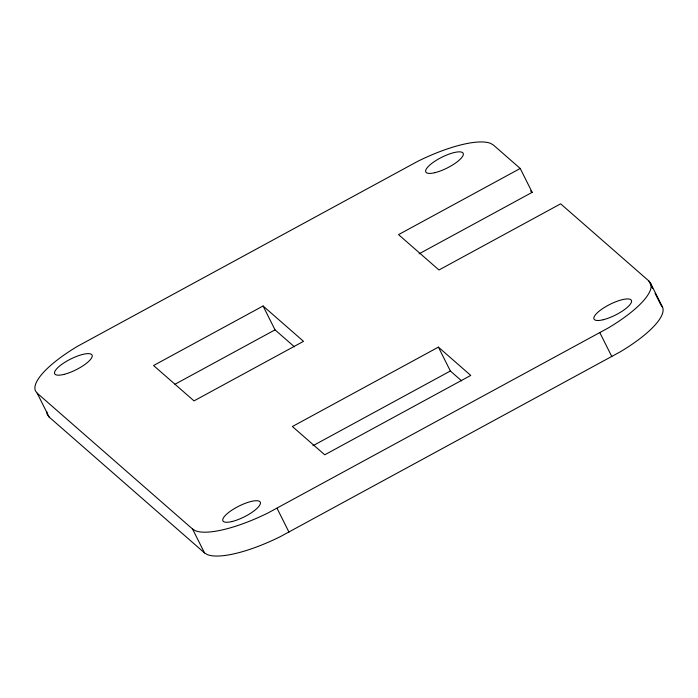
<?xml version="1.0" encoding="UTF-8"?>
<svg xmlns="http://www.w3.org/2000/svg" width="698" height="698" viewBox="0 0 698 698"><rect width="100%" height="100%" fill="white"/><g stroke="black" fill="none" stroke-linecap="round" stroke-linejoin="round"><path stroke-width="1.05" d="M520.219 168.471L493.477 145.088L490.642 143.404A76.667 22.031 -26.6 0 0 417.701 161.343L77.783 346.156A76.667 22.031 -26.6 0 0 35.476 390.889L37.186 393.175L192.569 529.04L195.396 530.724A76.667 22.031 -26.6 0 0 268.346 512.786L608.263 327.964A76.667 22.031 -26.6 0 0 650.571 283.24L648.861 280.954L560.651 203.825L438.972 269.986L398.541 234.624L520.219 168.471L532.173 192.343L419.114 253.81M46.853 411.837A76.667 22.031 -26.6 0 0 47.429 414.76L49.139 417.046L204.523 552.912L207.358 554.596A76.667 22.031 -26.6 0 0 280.299 536.657L620.217 351.844A76.667 22.031 -26.6 0 0 662.524 307.111L650.571 283.24M263.076 305.986L153.569 365.525L194 400.888L303.517 341.339L263.076 305.986L275.029 329.857L294.443 346.827M175.041 384.223L275.029 329.857M438.405 347.133L292.392 426.522L324.745 454.808L470.757 375.419L438.405 347.133L450.358 371.004L461.683 380.907M312.94 445.725L450.358 371.004M530.55 190.929L532.173 192.343M660.814 304.825L662.524 307.111M648.861 280.954L652.682 288.588M655.073 293.361L660.334 303.866M599.879 332.737L611.832 356.608M277.036 508.275L288.989 532.146M192.569 529.04L204.523 552.912M37.186 393.175L49.139 417.046M63.884 374.425A20.905 6.012 -26.6 0 0 92.241 355.928A20.905 6.012 -26.6 0 0 63.946 362.881A20.905 6.012 -26.6 0 0 63.884 374.425M232.102 521.511A20.905 6.012 -26.6 0 0 260.459 503.005A20.905 6.012 -26.6 0 0 232.164 509.968A20.905 6.012 -26.6 0 0 232.102 521.511M603.212 319.736A20.905 6.012 -26.6 0 0 631.577 301.231A20.905 6.012 -26.6 0 0 603.281 308.184A20.905 6.012 -26.6 0 0 603.212 319.736M434.994 172.65A20.905 6.012 -26.6 0 0 463.359 154.145A20.905 6.012 -26.6 0 0 435.063 161.098A20.905 6.012 -26.6 0 0 434.994 172.65"/></g></svg>
